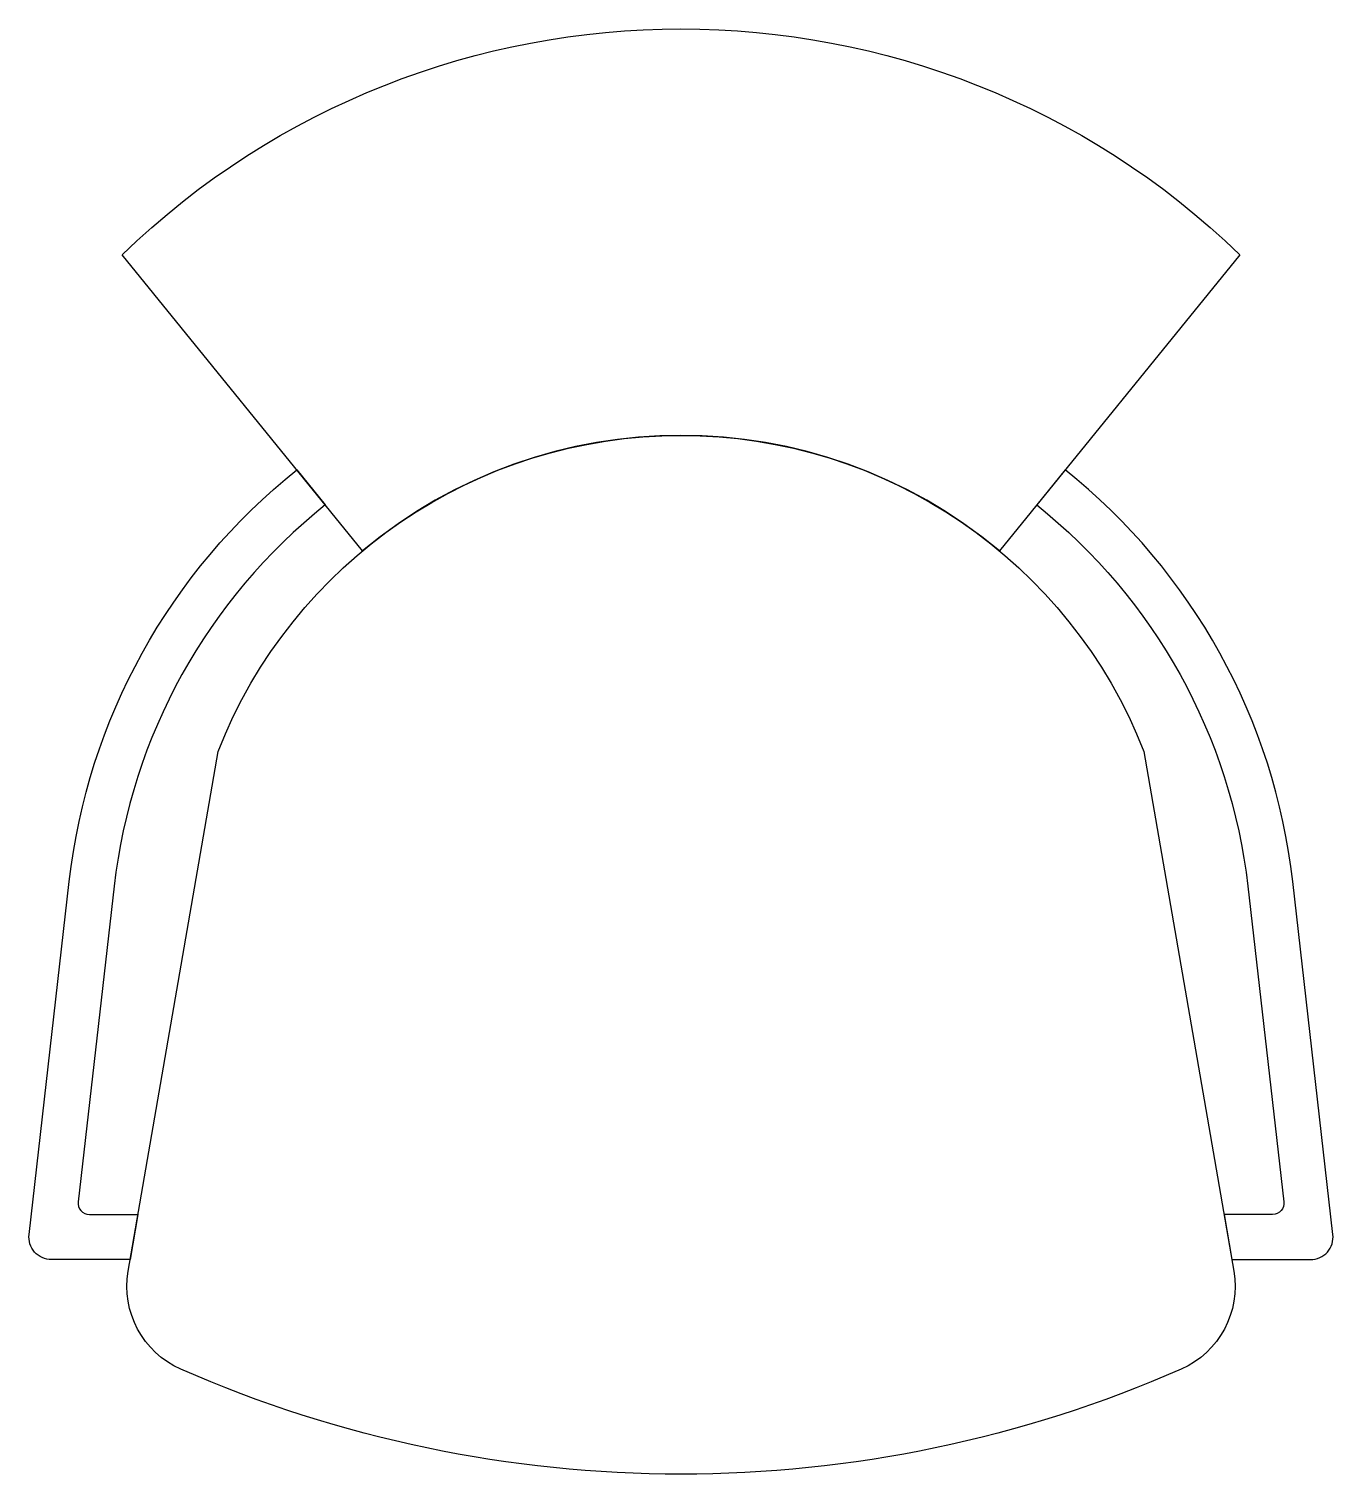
# Model space of a CAD drawing. Header units: millimetres. Extents: x -289 to 289, y -320 to 320.
import ezdxf

# ---------------------------------------------------------------- set-up
doc = ezdxf.new("R2010")
doc.units = ezdxf.units.MM
doc.header["$LTSCALE"] = 0.001

msp = doc.modelspace()

# ---------------------------------------------------------------- linework, layer by layer
for points in [[(-140.97, 88.9), (-247.47, 220, -0.404011), (247.53, 220), (141.03, 88.9, 0.362369), (-140.97, 88.9)], [(-221.47, -273.5, -0.344382), (-244.77, -230.1), (-204.97, 0, -0.682835), (205.03, 0), (244.83, -230.1, -0.344382), (221.53, -273.5, -0.209933), (-221.47, -273.5)], [(-243.87, -225), (-278.77, -225, -0.445702), (-288.67, -213.9), (-270.87, -57.6, -0.198575), (-170.07, 124.7), (-157.47, 109.2, 0.198602), (-250.97, -59.7), (-266.97, -199.4, 0.452084), (-261.97, -205), (-240.47, -205), (-243.87, -225)], [(243.93, -225), (278.83, -225, 0.445702), (288.73, -213.9), (270.93, -57.6, 0.198575), (170.13, 124.7), (157.53, 109.2, -0.198602), (251.03, -59.7), (267.03, -199.4, -0.452084), (262.03, -205), (240.53, -205), (243.93, -225)]]:
    msp.add_lwpolyline(points, format="xyb")

doc.saveas('drawing.dxf')
